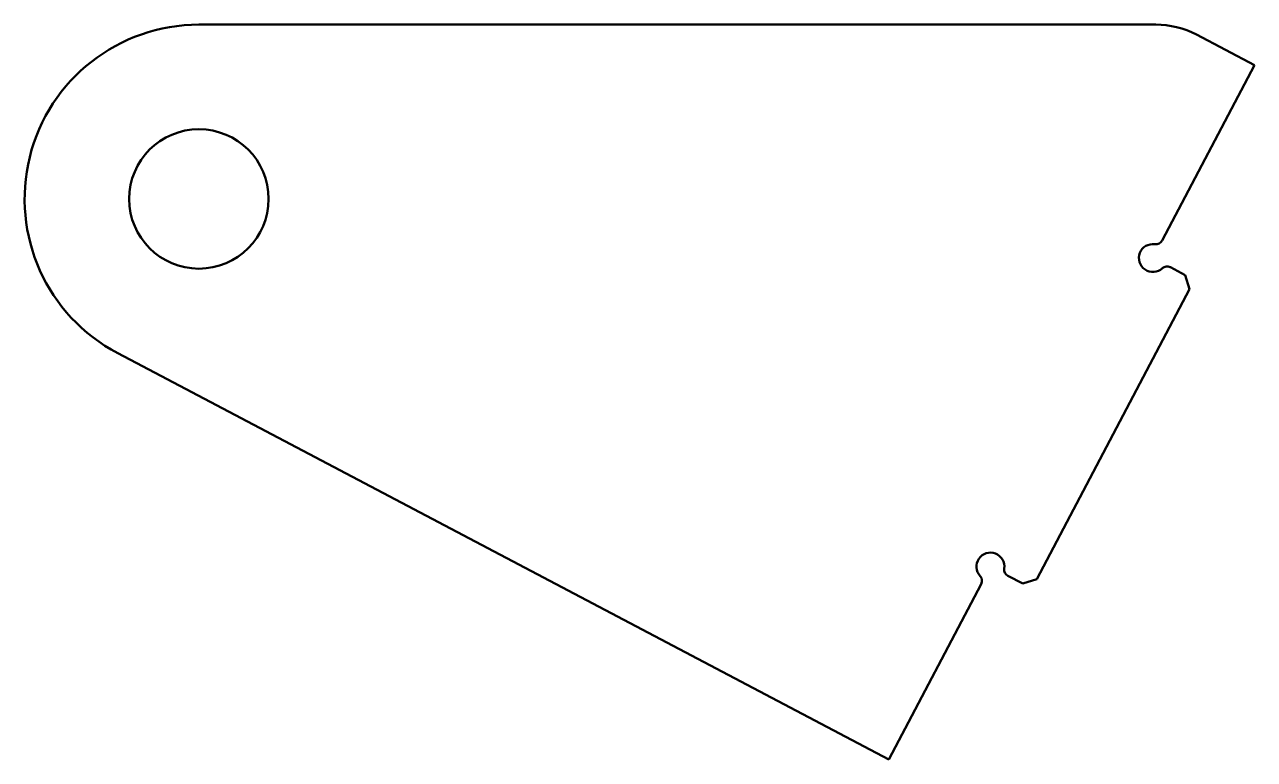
# Model space of a CAD drawing. Header units: inches. Extents: x -0.27 to 3.26, y -1.16 to 0.94.
import ezdxf

# ---------------------------------------------------------------- set-up
doc = ezdxf.new("R2010")
doc.units = ezdxf.units.IN
doc.header["$MEASUREMENT"] = 0
doc.layers.add('IV_EXTERIOR_PROFILES', color=7, linetype='Continuous', lineweight=50)
doc.layers.add('IV_INTERIOR_PROFILES', color=7, linetype='Continuous', lineweight=50)

msp = doc.modelspace()

# ---------------------------------------------------------------- linework, layer by layer
at = {"layer": 'IV_EXTERIOR_PROFILES'}
for p, q in [((0.233, 0.9424), (2.9774, 0.9424)), ((3.0939, 0.9136), (3.2604, 0.8259)), ((3.2604, 0.8259), (2.9956, 0.323)), ((3.0193, 0.2466), (3.0621, 0.224)), ((3.0621, 0.224), (3.0747, 0.1834)), ((3.0747, 0.1834), (2.6367, -0.6483)), ((2.212, -1.1649), (0, 0)), ((2.4769, -0.6619), (2.212, -1.1649)), ((2.5962, -0.6608), (2.5533, -0.6383)), ((2.6367, -0.6483), (2.5962, -0.6608))]:
    msp.add_line(p, q, dxfattribs=at)
for centre, radius, start, end in [((0.233, 0.4424), 0.5, 90, 242.2276), ((2.9774, 0.6924), 0.25, 62.2276, 90), ((2.9779, 0.3323), 0.02, 261.6988, 332.2276), ((2.9692, 0.2729), 0.04, 81.6988, 312.7564), ((3.0099, 0.2289), 0.02, 62.2276, 132.7564), ((2.5032, -0.6119), 0.04, 351.6988, 222.7564), ((2.5626, -0.6206), 0.02, 171.6988, 242.2276), ((2.4592, -0.6526), 0.02, 332.2276, 42.7564)]:
    msp.add_arc(centre, radius, start, end, dxfattribs=at)
at = {"layer": 'IV_INTERIOR_PROFILES'}
msp.add_circle((0.233, 0.4424), 0.2, dxfattribs=at)

doc.saveas('drawing.dxf')
